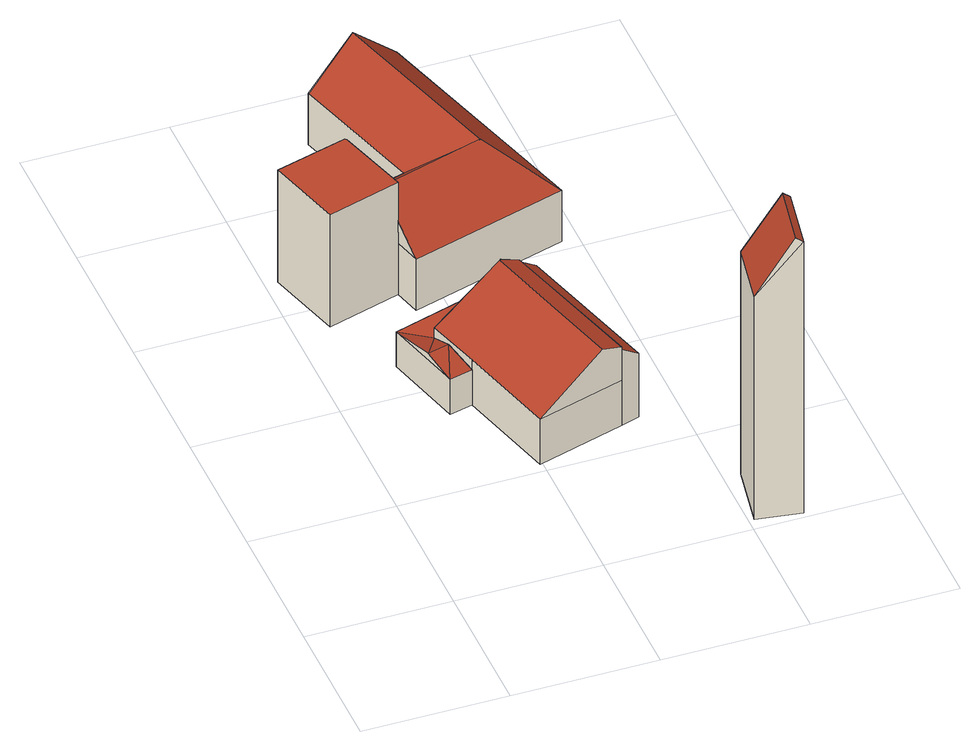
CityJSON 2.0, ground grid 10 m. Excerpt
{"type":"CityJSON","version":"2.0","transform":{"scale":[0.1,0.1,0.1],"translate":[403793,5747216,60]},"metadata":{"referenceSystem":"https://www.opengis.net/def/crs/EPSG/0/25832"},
"CityObjects":{
"building1":{"type":"Building","attributes":{"Gemeindeschluessel":"05515000","Geometrietyp2DReferenz":"3000","function":"31001_1000","roofType":"9999","measuredHeight":9},"geometry":[{"type":"Solid","lod":"2","boundaries":[[[[0,1,2,3,4]],[[2,5,6,3]],[[1,7,5,2]],[[0,8,7,1]],[[4,9,8,0]],[[3,6,9,4]],[[5,7,8,9,6]]]],"semantics":{"surfaces":[{"type":"RoofSurface"},{"type":"WallSurface"},{"type":"GroundSurface"}],"values":[[0,1,1,1,1,1,2]]}}]},
"building2":{"type":"Building","attributes":{"Gemeindeschluessel":"05515000","Geometrietyp2DReferenz":"3000","function":"31001_2700","roofType":"5000","measuredHeight":3.28},"geometry":[{"type":"Solid","lod":"2","boundaries":[[[[10,11,12,13]],[[14,15,11,10]],[[16,17,15,14]],[[18,19,17,16]],[[20,21,19,18]],[[13,12,21,20]],[[20,18,16]],[[14,22,20]],[[20,16,14]],[[20,22,23]],[[10,13,23]],[[23,22,10]],[[10,22,14]],[[20,23,13]],[[11,15,17,19,21,12]]]],"semantics":{"surfaces":[{"type":"WallSurface"},{"type":"RoofSurface"},{"type":"GroundSurface"}],"values":[[0,0,0,0,0,0,1,1,1,1,1,1,0,0,2]]}}]},
"building3":{"type":"Building","attributes":{"Gemeindeschluessel":"05515000","Geometrietyp2DReferenz":"3000","function":"31001_2700","roofType":"5000","measuredHeight":6.8},"geometry":[{"type":"Solid","lod":"2","boundaries":[[[[24,25,19,26]],[[27,28,25,24]],[[29,30,28,27]],[[31,12,30,29]],[[32,21,12,31]],[[26,19,21,32]],[[32,31,29,33,34]],[[35,34,33,36,37]],[[37,36,27,24]],[[36,33,29,27]],[[35,37,24,26]],[[34,35,26,32]],[[25,28,30,12,21,19]]]],"semantics":{"surfaces":[{"type":"WallSurface"},{"type":"RoofSurface"},{"type":"GroundSurface"}],"values":[[0,0,0,0,0,0,1,1,0,0,0,0,2]]}}]},
"building4":{"type":"Building","attributes":{"Gemeindeschluessel":"05515000","Geometrietyp2DReferenz":"3000","function":"51009_1610","roofType":"2100","measuredHeight":6.08},"geometry":[{"type":"Solid","lod":"2","boundaries":[[[[38,39,25,40]],[[41,42,39,38]],[[43,28,42,41]],[[40,25,28,43]],[[41,38,40,43]],[[39,42,28,25]]]],"semantics":{"surfaces":[{"type":"WallSurface"},{"type":"RoofSurface"},{"type":"GroundSurface"}],"values":[[0,0,0,0,1,2]]}}]},
"building5":{"type":"Building","attributes":{"Gemeindeschluessel":"05515000","Geometrietyp2DReferenz":"3000","function":"31001_2700","roofType":"3100","measuredHeight":22.23},"geometry":[{"type":"Solid","lod":"2","boundaries":[[[[44,45,46,47]],[[48,49,45,44]],[[50,51,49,48]],[[47,46,51,50]],[[44,52,48]],[[50,53,47]],[[47,53,52,44]],[[48,52,53,50]],[[45,49,51,46]]]],"semantics":{"surfaces":[{"type":"WallSurface"},{"type":"RoofSurface"},{"type":"GroundSurface"}],"values":[[0,0,0,0,0,0,1,1,2]]}}]},
"building6":{"type":"Building","attributes":{"Gemeindeschluessel":"05515000","Geometrietyp2DReferenz":"3000","function":"31001_1000","roofType":"5000","measuredHeight":7.61},"address":[{"country":"Germany","locality":"Münster","thoroughfareNumber":"51","thoroughfareName":"Schürhook"}],"geometry":[{"type":"Solid","lod":"2","boundaries":[[[[54,55,6,56]],[[57,58,55,54]],[[59,60,58,57]],[[61,62,60,59]],[[63,64,62,61]],[[65,5,64,63]],[[56,6,5,65]],[[66,56,65]],[[65,63,66]],[[66,63,61,67]],[[68,67,61,59,69]],[[59,57,69]],[[69,57,54,68]],[[67,68,54,56,66]],[[55,58,60,62,64,5,6]]]],"semantics":{"surfaces":[{"type":"WallSurface"},{"type":"RoofSurface"},{"type":"GroundSurface"}],"values":[[0,0,0,0,0,0,0,0,0,1,1,0,1,1,2]]}}]}
},
"vertices":[
[8,331,99],[23,278,99],[74,293,99],[59,344,99],[58,345,99],[74,293,9],[59,344,9],[23,278,9],[8,331,9],[58,345,9],
[63,172,36],[63,172,8],[79,176,8],[79,176,36],[48,228,36],[48,228,8],[109,246,36],[109,246,8],[117,226,36],[117,226,8],[68,214,36],[68,214,8],[57,195,41],[72,199,41],
[130,228,44],[130,228,8],[117,226,44],[159,124,44],[159,124,8],[98,106,44],[98,106,8],[79,176,44],[68,214,44],[145,120,76],[116,225,76],[117,226,76],[159,124,71],[130,228,70],
[143,232,59],[143,232,8],[130,228,69],[172,128,59],[172,128,8],[159,124,69],
[235,4,225],[235,4,7],[243,49,7],[243,49,225],[204,9,186],[204,9,7],[212,54,186],[212,54,7],[230,5,229],[238,49,229],
[102,357,50],[102,357,9],[59,344,50],[74,451,50],[74,451,9],[140,470,50],[140,470,9],[188,306,50],[188,306,9],[79,274,50],[79,274,9],[74,293,50],[69,309,85],[143,331,85],[144,333,83],[107,460,83]
]}
